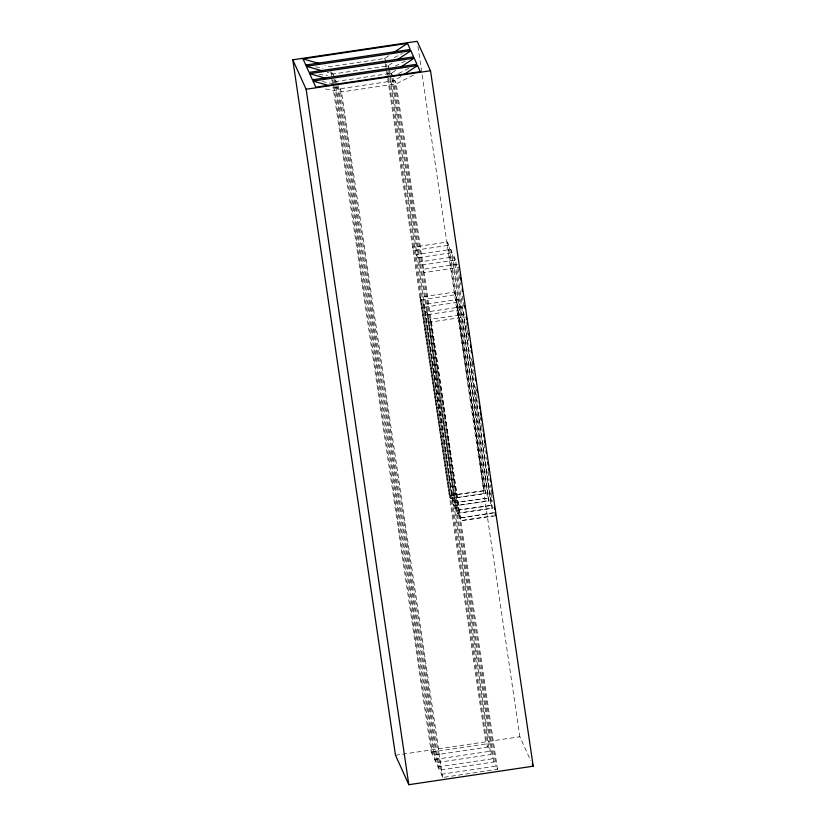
<?xml version="1.0" encoding="UTF-8"?>
<svg xmlns="http://www.w3.org/2000/svg" width="826" height="826" viewBox="0 0 826 826"><rect width="100%" height="100%" fill="white"/><g stroke="black" fill="none" stroke-linecap="round" stroke-linejoin="round"><path stroke-width="0.62" stroke-dasharray="4.13 3.1" d="M388.881 55.714L384.74 58.45L330.008 66.596L325.103 65.192M392.226 63.096L388.086 65.843L333.363 73.979L327.22 72.234M395.571 70.489L391.431 73.235L336.709 81.371L331.794 79.977M400.982 76.508L394.776 80.628L340.054 88.764L332.682 86.668M394.209 57.593L402.231 53.535M395.262 66.142L405.576 60.917M398.607 73.535L408.922 68.31M413.413 75.125L396.222 83.829L341.499 91.965L323.152 88.547M448.89 245.239L447.444 242.039L412.618 247.222L414.063 250.423L448.89 245.239L485.564 493.618L450.614 498.501L421.27 299.807L420.083 297.184L454.909 292.001L456.097 294.624L485.564 493.618M452.235 252.632L450.79 249.431L415.963 254.604L417.409 257.805L452.235 252.632L488.909 501L453.959 505.894L424.616 307.189L423.428 304.577L458.254 299.394L459.442 302.017L488.909 501M455.58 260.014L454.135 256.814L419.309 261.997L420.754 265.198L455.58 260.014L492.255 508.393L457.305 513.287L427.961 314.582L426.774 311.97L461.6 306.787L462.787 309.399L492.255 508.393M457.48 264.206L422.654 269.39L424.099 272.59L458.926 267.407M421.27 299.807L456.097 294.624M424.616 307.189L459.442 302.017M427.961 314.582L462.787 309.399M493.039 513.06L459.462 518.057L430.119 319.352L464.945 314.179M430.119 319.352L431.306 321.975L464.883 316.977M484.253 490.706L449.292 495.59L484.253 490.706L454.909 292.001M450.614 498.501L485.44 493.318M487.598 498.099L452.638 502.982L487.598 498.099L450.79 249.431M453.959 505.894L488.785 500.711M490.943 505.481L455.983 510.375L490.943 505.481L454.135 256.814M457.305 513.287L492.131 508.104M494.154 512.585L459.462 518.057M431.306 321.975L460.65 520.679L492.988 515.868M495.6 515.785L460.65 520.679M395.489 755.253L519.874 736.751L530.643 760.539M431.244 752.114L485.967 743.968L487.423 747.169L432.69 755.315L431.244 752.114L333.033 87.019M434.59 759.497L489.312 751.361L490.768 754.561L436.035 762.697L434.59 759.497L335.242 86.751M437.935 766.889L492.657 758.753L494.113 761.954L439.38 770.09L437.935 766.889L337.462 86.482M441.28 774.282L496.003 766.146L497.459 769.336L442.726 777.483L441.28 774.282L340.054 88.764L341.499 91.965L442.726 777.483M315.563 66.834L322.904 68.197M318.908 74.226L327.468 75.816M322.254 81.619L332.042 83.436M386.186 61.651L384.74 58.45L385.308 62.28M458.038 268.027L458.791 273.127M458.988 274.397L459.927 280.768M460.113 282.038L460.485 284.588M462.178 296.049L462.932 301.149M463.118 302.419L463.685 306.24M466.504 325.351L467.072 329.171M467.258 330.441L468.765 340.632M471.398 358.463L471.904 361.303M472.09 362.573L473.277 371.204M473.463 372.474L473.969 375.314M475.662 386.774L477.418 399.226M477.604 400.496L478.109 403.336M479.865 415.777L481.558 427.248M481.744 428.518L482.25 431.358M483.995 443.799L485.068 450.459M486.008 456.83L486.39 459.38M488.135 471.822L489.209 478.481M490.148 484.852L490.53 487.402M491.336 493.483L492.595 501.413M447.444 242.039L484.119 490.417M417.935 46.401L519.874 736.751M497.459 769.336L396.222 83.829L394.776 80.628L496.003 766.146M494.113 761.954L392.877 76.436L391.431 73.235L391.999 77.055M426.774 311.97L456.117 510.664M392.185 78.336L492.657 758.753M390.285 74.144L389.531 69.043L388.086 65.843L388.654 69.673M390.481 75.424L490.768 754.561M423.428 304.577L452.772 503.271M388.839 70.943L389.779 77.324M389.965 78.594L489.312 751.361M386.568 64.201L386.94 66.751M387.693 71.852L388.447 76.963M388.633 78.233L487.423 747.169M420.083 297.184L449.427 495.889M385.494 63.55L386.434 69.931M386.62 71.212L387.57 77.582M387.755 78.862L485.967 743.968M338.34 85.852L439.38 770.09M336.709 81.371L337.266 85.202M335.18 79.74L335.934 84.841M336.13 86.121L436.035 762.697M333.363 73.979L333.921 77.809M334.117 79.089L335.057 85.47M331.835 72.347L332.217 74.898M332.971 80.008L333.725 85.109M333.91 86.389L432.69 755.315M330.772 71.697L331.711 78.078M331.897 79.358L332.837 85.739"/><path stroke-width="1.24" d="M394.043 52.275L407.486 43.365L410.254 49.467L305.775 65.017L303.008 58.904L407.486 43.365M397.389 59.668L410.832 50.747L413.599 56.86L309.12 72.409L306.353 66.297L410.832 50.747M400.734 67.061L414.187 58.14L416.944 64.252L312.465 79.792L309.698 73.69L414.187 58.14M404.079 74.454L417.533 65.533L420.289 71.645L315.811 87.184L313.044 81.072L417.533 65.533M292.796 59.802L417.182 41.3L430.511 70.747L533.204 766.198L408.818 784.7L395.489 755.253L292.796 59.802L306.126 89.249L408.818 784.7M306.126 89.249L430.511 70.747M305.775 65.017L308.222 65.471M303.008 58.904L318.97 63.447M306.353 66.297L322.316 70.84M309.698 73.69L325.661 78.233M313.044 81.072L329.006 85.615M532.181 763.936L533.204 766.198M460.433 277.598L460.805 280.148M462.126 289.059L462.498 291.609M464.573 305.62L464.945 308.17M466.267 317.081L466.638 319.631M467.01 322.181L467.392 324.721M468.703 333.642L469.085 336.192M470.397 345.103L470.779 347.653M471.15 350.203L471.532 352.743M472.844 361.664L473.226 364.214M475.291 378.225L475.662 380.765M476.984 389.686L477.356 392.236M479.431 406.247L479.803 408.787M480.236 412.319L480.618 414.869M481.124 417.708L481.496 420.258M483.571 434.269L483.943 436.809M484.377 440.341L484.748 442.891M486.008 450.82L486.39 453.371M487.701 462.292L488.083 464.831M488.517 468.363L488.889 470.913M490.148 478.843L490.53 481.393M491.842 490.314L492.224 492.854M494.289 506.865L494.66 509.415M495.094 512.946L495.476 515.496"/></g></svg>
